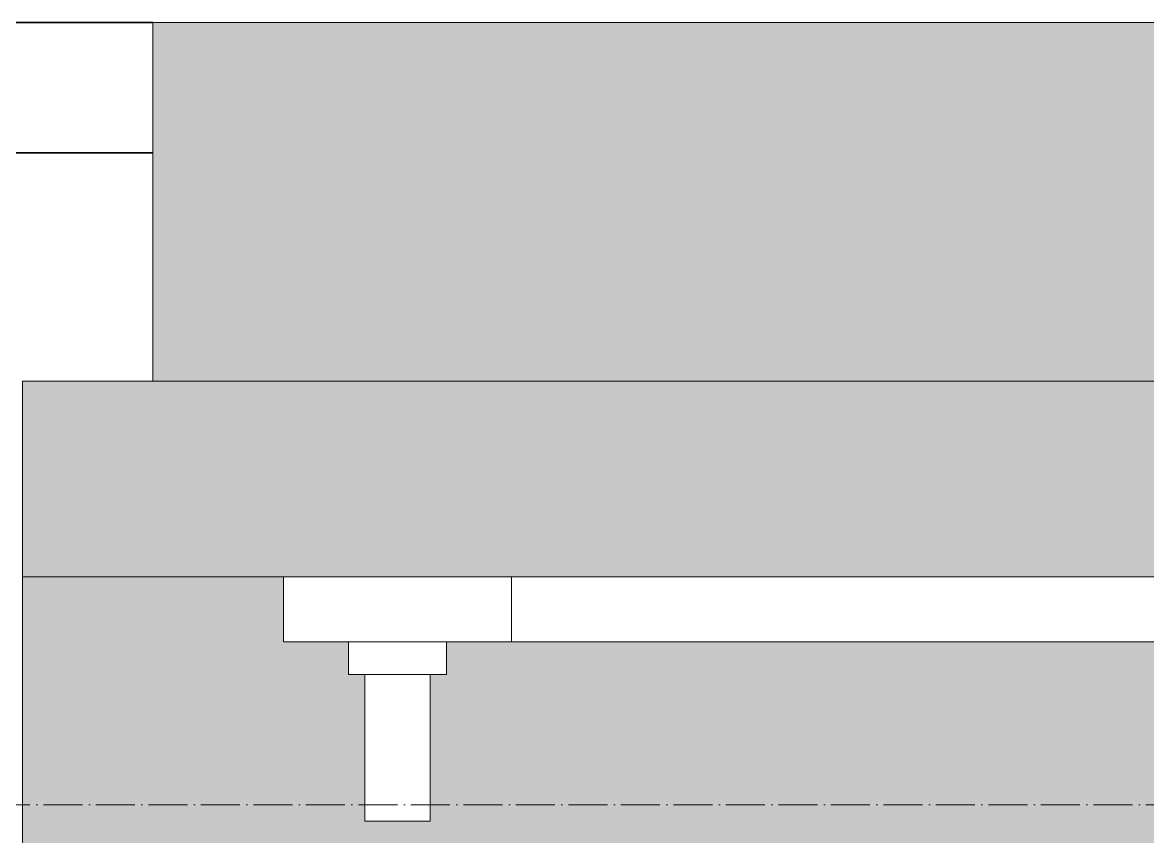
# Model space of a CAD drawing. Header units: millimetres. Extents: x -5016 to 62892, y -6019 to 88916.
# Drawn here: x 2300.2 to 2645.2, y 86589.9 to 86839.6 of the extents above; entities that cross this region are included whole.
import ezdxf

# ---------------------------------------------------------------- set-up
doc = ezdxf.new("R2010")
doc.units = ezdxf.units.MM
doc.linetypes.add('Осевая 12-2-2', pattern=[16, 12, -2, 0, -2])
for name, color, linetype, lineweight in [('A-GENM', 9, 'Continuous', 13), ('A-GLAZ', 8, 'Continuous', 13), ('A-WALL', 8, 'Continuous', 13), ('A-WALL-PATT', 8, 'Continuous', 13), ('S-GRID', 8, 'Continuous', 13), ('АР_подложка', 8, 'Continuous', 13)]:
    doc.layers.add(name, color=color, linetype=linetype, lineweight=lineweight)

# ---------------------------------------------------------------- blocks, each defined once
blk = doc.blocks.new('INT 20 Окно Прямоугольник 1ст - INT 20 Окно Прямоугольник 1ст 800-500h-2859707-Планировочное решение')
at = {"layer": 'A-GLAZ'}
blk.add_hatch(color=256, dxfattribs=at).paths.add_polyline_path([(500, 70), (500, 130), (-500, 130), (-500, 70), (137.54, 70)])
for p, q in [((-500, 130), (500, 130)), ((-500, 70), (-500, 130)), ((500, 70), (-500, 70))]:
    blk.add_line(p, q, dxfattribs=at)
blk = doc.blocks.new('INT 20 Подоконник - Подоконник внутри-2828784-Планировочное решение')
at = {"layer": 'A-GLAZ'}
blk.add_hatch(color=256, dxfattribs=at).paths.add_polyline_path([(450, -290), (450, 0), (370, 0), (370, -20), (-420, -20), (-420, -30), (-425, -30), (-425, -75), (-445, -75), (-445, -30), (-450, -30), (-450, -20), (-470, -20), (-470, 0), (-550, 0), (-550, -290), (87.54, -290)])
blk.add_line((-550, 0), (-550, -280), dxfattribs=at)
blk = doc.blocks.new('INT 20 Створка - 05_ Правое поворотно-откидное-2844918-Планировочное решение')
at = {"layer": 'A-GENM'}
for p, q in [((-400, -60), (-400, -50)), ((-370, -50), (-370, -60)), ((-370, -60), (-400, -60)), ((-395, -105), (-395, -60)), ((-395, -60), (-375, -60)), ((-375, -60), (-375, -105)), ((-375, -105), (-395, -105))]:
    blk.add_line(p, q, dxfattribs=at)
at = {"layer": 'A-GLAZ'}
for p, q in [((-420, -30), (-420, -50)), ((-350, -50), (-350, -30)), ((-350, -30), (-350, -50)), ((-420, -50), (-350, -50)), ((-350, -50), (350, -50))]:
    blk.add_line(p, q, dxfattribs=at)
blk = doc.blocks.new('INT 20 Подоконник - Подоконник снаружи-2855549-Планировочное решение')
at = {"layer": 'A-GLAZ'}
blk.add_hatch(color=256, dxfattribs=at).paths.add_polyline_path([(-510, 0), (410, 0), (410, 110), (-510, 110), (-510, 100)])
for p, q in [((410, 110), (-510, 110)), ((-510, 110), (-510, 100)), ((-510, 100), (-510, 0))]:
    blk.add_line(p, q, dxfattribs=at)
blk = doc.blocks.new('АР_bath')
at = {"layer": 'A-WALL-PATT', "lineweight": 9}
h = blk.add_hatch(dxfattribs=at)
h.set_pattern_fill('FP_3', color=256, style=0, pattern_type=2)
h.set_pattern_definition([(0, (0, 0), (571.5, 571.5), [71.437, -500.062]), (90, (0, 0), (-571.5, 571.5), [71.437, -500.062]), (135, (71.44, 0), (-571.501, 0), [101.028, -707.195]), (0, (71.44, 321.47), (571.5, 571.5), [71.437, -500.062]), (45, (107.16, 285.75), (0, 571.501), [50.514, -757.71]), (135, (107.16, 285.75), (-571.501, 0), [50.514, -757.71]), (0, (285.75, 464.34), (571.5, 571.5), [101.028, -470.472]), (45, (285.75, 464.34), (0, 571.501), [71.438, -736.786]), (135, (386.78, 464.34), (-571.501, 0), [71.437, -736.786]), (90, (392.9, 142.9), (-571.5, 571.5), [71.437, -500.062]), (45, (392.9, 142.88), (0, 571.501), [50.514, -757.71]), (135, (428.62, 178.6), (-571.501, 0), [50.514, -757.71]), (0, (71.44, 142.9), (571.5, 571.5), [35.72, -478.63]), (0, (500.06, 285.75), (571.5, 571.5), [35.72, -478.63]), (90, (321.47, 357.2), (-571.5, 571.5), [35.72, -478.63]), (135, (392.9, 35.7), (-571.501, 0), [50.514, -757.71]), (135, (142.88, 428.62), (-571.501, 0), [50.514, -757.71]), (45, (267.9, 187.52), (0, 571.501), [50.514, -757.71]), (90, (196.45, 71.44), (-571.5, 571.5), [8.93, -562.57]), (90, (223.24, 312.54), (-571.5, 571.5), [8.93, -562.57]), (90, (491.13, 410.77), (-571.5, 571.5), [8.93, -562.57]), (90, (500.06, 107.16), (-571.5, 571.5), [8.93, -562.57])])
h.paths.add_polyline_path([(7368.19, 11072.64), (7368.19, 11472.64), (5428.19, 11472.64), (5428.19, 11402.64), (5468.19, 11402.64), (5468.19, 11072.64), (6354.45, 11072.64)])
h.paths.add_polyline_path([(4218.19, 11072.64), (4468.19, 11072.64), (4468.19, 11402.64), (4508.19, 11402.64), (4508.19, 11472.64), (4218.19, 11472.64), (4218.19, 11342.64)])
at = {"layer": 'A-WALL', "lineweight": 35}
for p, q in [((1928.19, 11512.64), (4508.19, 11512.64)), ((4508.19, 11472.64), (4218.19, 11472.64))]:
    blk.add_line(p, q, dxfattribs=at)
at = {"layer": 'S-GRID', "linetype": 'Осевая 12-2-2'}
blk.add_line((18268.19, 11272.64), (-101.73, 11272.64), dxfattribs=at)
at = {"layer": 'A-GENM'}
blk.add_blockref('INT 20 Створка - 05_ Правое поворотно-откидное-2844918-Планировочное решение', (4968.19, 11372.64), dxfattribs=at)
at = {"layer": 'A-GLAZ'}
for name, p in [('INT 20 Подоконник - Подоконник снаружи-2855549-Планировочное решение', (5018.19, 11402.64)), ('INT 20 Окно Прямоугольник 1ст - INT 20 Окно Прямоугольник 1ст 800-500h-2859707-Планировочное решение', (4968.19, 11272.64)), ('INT 20 Подоконник - Подоконник внутри-2828784-Планировочное решение', (5018.19, 11342.64))]:
    blk.add_blockref(name, p, dxfattribs=at)

msp = doc.modelspace()

# ---------------------------------------------------------------- block references
at = {"layer": 'АР_подложка'}
msp.add_blockref('АР_bath', (-2168, 75327), dxfattribs=at)

doc.saveas('drawing.dxf')
